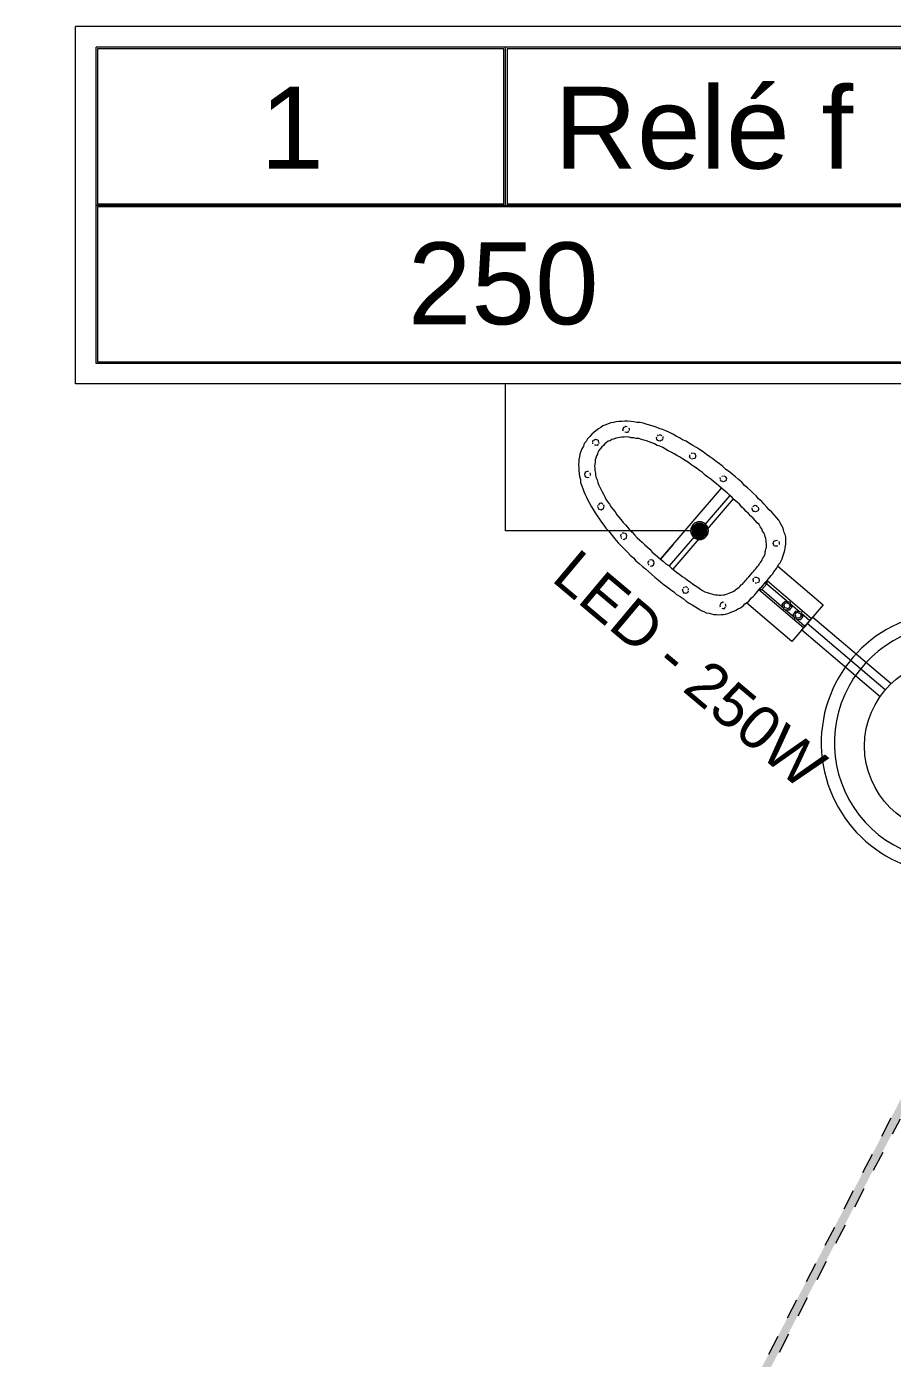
# Model space of a CAD drawing. Header units: metres. Extents: x -12 to 158, y -16 to 62.
# Drawn here: x 80.53 to 84.76, y 46.28 to 52.78 of the extents above; entities that cross this region are included whole.
import ezdxf

# ---------------------------------------------------------------- set-up
doc = ezdxf.new("R2010")
doc.units = ezdxf.units.M
doc.linetypes.add('Hidden', pattern=[0.007144, 0.004763, -0.002381])
doc.linetypes.add('Hidden 1_5', pattern=[0.0022, 0.0015, -0.0007])
for name, color, linetype, lineweight in [('A-DETL', 7, 'Continuous', 9), ('Dispositivos elétricos', 7, 'Continuous', 35), ('E-LITE-EQPM-IDEN', 7, 'Continuous', 9), ('E-POWR-CNDT', 7, 'Continuous', 18), ('G-ANNO-TEXT', 7, 'Continuous', 9), ('LD_Luminárias', 7, 'Continuous', 9)]:
    doc.layers.add(name, color=color, linetype=linetype, lineweight=lineweight)
doc.layers.add('BASE ELETRICO__dwg', color=7, linetype='Continuous', lineweight=9, true_color=0x767676)
doc.styles.add('Arial_2', font='arial.ttf', dxfattribs={"height": 0.210954})
doc.styles.add('Arial_3', font='arial.ttf', dxfattribs={"height": 0.4})

# ---------------------------------------------------------------- blocks, each defined once
blk = doc.blocks.new('BASE ELETRICO__dwg-8227098-PLANTA BAIXA - PLANTA GERAL')
at = {"color": 252, "lineweight": 9, "true_color": 0x8e8e8e}
blk.add_arc((83.7804, 49.2854), 0.6391, 91.8086, 0, dxfattribs=at)
at = {"layer": 'LD_Luminárias', "color": 252, "true_color": 0x8e8e8e}
blk.add_arc((83.7804, 49.2854), 0.5748, 75.71463, 0, dxfattribs=at)
blk = doc.blocks.new('PVC Corrugado Amarelo_Caixa de Octogonal 4x4 - PVC Corrugado Amarelo_Caixa de Octogonal 4x4-2829200-PLANTA BAIXA - PLANTA GERAL')
at = {"layer": 'Dispositivos elétricos', "linetype": 'Hidden 1_5', "lineweight": 9, "true_color": 0xffff00}
h = blk.add_hatch(color=2, dxfattribs=at)
h.paths.add_polyline_path([(0, -0.0435), (0.0148, -0.0405), (0.0253, -0.0349), (0.0358, -0.0242), (0.0377, -0.0217), (0.0423, -0.0093), (0.0435, 0), (0.0405, 0.0148), (0.0358, 0.0242), (0.0242, 0.0358), (0.0148, 0.0405), (0.0093, 0.0423), (-0.0082, 0.0424), (-0.0113, 0.042), (-0.0242, 0.0358), (-0.0358, 0.0242), (-0.0405, 0.0148), (-0.0424, 0.0082), (-0.0435, 0), (-0.0405, -0.0148), (-0.0346, -0.0258), (-0.0242, -0.0358), (-0.0217, -0.0377), (-0.0082, -0.0424)])
h.paths.add_polyline_path([(0.0148, -0.0358), (-0.0153, -0.0353), (-0.0358, -0.0142), (-0.0353, 0.0153), (-0.0148, 0.0358), (0.016, 0.0346), (0.0358, 0.0148), (0.0346, -0.016), (0.016, -0.0346)])
blk.add_hatch(color=2, dxfattribs=at).paths.add_polyline_path([(-0.0148, -0.0358), (0.0148, -0.0358), (0.0358, -0.0148), (0.0358, 0.0148), (0.0148, 0.0358), (-0.0148, 0.0358), (-0.0358, 0.0148), (-0.0358, -0.0148)])
at = {"layer": 'Dispositivos elétricos', "lineweight": 9}
for p, q in [((-0.0148, 0.0358), (-0.0358, 0.0148)), ((-0.0358, 0.0148), (-0.0358, -0.0148)), ((0.0148, 0.0358), (-0.0148, 0.0358)), ((0.0358, 0.0148), (0.0148, 0.0358)), ((0.0358, -0.0148), (0.0358, 0.0148)), ((-0.0358, -0.0148), (-0.0148, -0.0358)), ((-0.0148, -0.0358), (0.0148, -0.0358)), ((0.0148, -0.0358), (0.0358, -0.0148))]:
    blk.add_line(p, q, dxfattribs=at)
for start, end in [(360, 180), (180, 360)]:
    blk.add_arc((0, 0), 0.0435, start, end, dxfattribs=at)
blk = doc.blocks.new('Tag de Luminárias de Teto 3 - Tag de Luminárias de Teto 3-3493737-PLANTA BAIXA - PLANTA GERAL')
at = {"layer": 'E-LITE-EQPM-IDEN'}
for p, q in [((-0.0105, -0.004361), (-0.0105, 0.004361)), ((0.0105, 0.004361), (-0.0105, 0.004361)), ((0.0105, -0.004361), (0.0105, 0.004361)), ((0.01, 0.003861), (-0.01, 0.003861)), ((-0.01, -0.003861), (-0.01, 0.003861)), ((-0.000039, 0.003822), (-0.009961, 0.003822)), ((-0.009961, 0.003822), (-0.009961, 0.000039)), ((-0.000039, 0.000039), (-0.000039, 0.003822)), ((0, 0), (0, 0.003861)), ((0.000039, 0.003822), (0.000039, 0.000039)), ((0.009961, 0.003822), (0.000039, 0.003822)), ((0.009961, 0.000039), (0.009961, 0.003822)), ((0.01, -0.003861), (0.01, 0.003861)), ((-0.01, 0), (0.01, 0)), ((-0.009961, 0.000039), (-0.000039, 0.000039)), ((0.000039, 0.000039), (0.009961, 0.000039)), ((0.009961, -0.000039), (-0.009961, -0.000039)), ((-0.009961, -0.000039), (-0.009961, -0.003822)), ((0.009961, -0.003822), (0.009961, -0.000039)), ((0.01, -0.003861), (-0.01, -0.003861)), ((-0.009961, -0.003822), (0.009961, -0.003822)), ((0.0105, -0.004361), (-0.0105, -0.004361))]:
    blk.add_line(p, q, dxfattribs=at)

msp = doc.modelspace()

# ---------------------------------------------------------------- hatches: boundary and pattern name
at = {"layer": 'E-POWR-CNDT', "true_color": 0x353535}
for points in [[(79.1399, 36.5948), (84.8742, 47.6492), (84.8506, 47.6492), (79.1222, 36.604), (79.1351, 36.5973)], [(79.1585, 36.5851), (84.8946, 47.6492), (84.8742, 47.6492), (79.1399, 36.5948), (79.1578, 36.5855)]]:
    msp.add_hatch(color=250, dxfattribs=at).paths.add_polyline_path(points)

# ---------------------------------------------------------------- linework, layer by layer
at = {"layer": 'A-DETL'}
for p, q in [((83.4199, 50.8539), (83.4055, 50.8528)), ((83.4343, 50.855), (83.4199, 50.8539)), ((83.4487, 50.8561), (83.4343, 50.855)), ((83.4614, 50.8553), (83.4487, 50.8561)), ((83.4778, 50.8547), (83.4614, 50.8553)), ((83.4924, 50.8522), (83.4778, 50.8547)), ((83.287, 50.7931), (83.277, 50.7814)), ((83.2973, 50.8011), (83.287, 50.7931)), ((83.3075, 50.8091), (83.2973, 50.8011)), ((83.3194, 50.8191), (83.3075, 50.8091)), ((83.3316, 50.8254), (83.3194, 50.8191)), ((83.3418, 50.8335), (83.3316, 50.8254)), ((83.356, 50.8382), (83.3418, 50.8335)), ((83.3665, 50.8426), (83.356, 50.8382)), ((83.3806, 50.8473), (83.3665, 50.8426)), ((83.3931, 50.85), (83.3806, 50.8473)), ((83.4055, 50.8528), (83.3931, 50.85)), ((83.4393, 50.8138), (83.4407, 50.8193)), ((83.4415, 50.8085), (83.4393, 50.8138)), ((83.4407, 50.8193), (83.4437, 50.8268)), ((83.4437, 50.8268), (83.449, 50.829)), ((83.449, 50.829), (83.4542, 50.8312)), ((83.4548, 50.8005), (83.4492, 50.8019)), ((83.4542, 50.8312), (83.4598, 50.8298)), ((83.462, 50.801), (83.4548, 50.8005)), ((83.4669, 50.8068), (83.462, 50.801)), ((83.4675, 50.8232), (83.4697, 50.8179)), ((83.4697, 50.8179), (83.4703, 50.8107)), ((83.5071, 50.8497), (83.4924, 50.8522)), ((83.5234, 50.8492), (83.5071, 50.8497)), ((83.5381, 50.8467), (83.5234, 50.8492)), ((83.553, 50.8406), (83.5381, 50.8467)), ((83.5697, 50.8364), (83.553, 50.8406)), ((83.5863, 50.8323), (83.5697, 50.8364)), ((83.6012, 50.8262), (83.5863, 50.8323)), ((83.6162, 50.8201), (83.6012, 50.8262)), ((83.6081, 50.7832), (83.6131, 50.7891)), ((83.6328, 50.8159), (83.6162, 50.8201)), ((83.6167, 50.7893), (83.6239, 50.7899)), ((83.6239, 50.7899), (83.6297, 50.7849)), ((83.6496, 50.8081), (83.6328, 50.8159)), ((83.6665, 50.8004), (83.6496, 50.8081)), ((83.6834, 50.7926), (83.6665, 50.8004)), ((83.6986, 50.7829), (83.6834, 50.7926)), ((83.2463, 50.7338), (83.2383, 50.7206)), ((83.2507, 50.7468), (83.2463, 50.7338)), ((83.259, 50.7565), (83.2507, 50.7468)), ((83.2671, 50.7698), (83.259, 50.7565)), ((83.277, 50.7814), (83.2671, 50.7698)), ((83.2917, 50.7554), (83.2948, 50.7629)), ((83.2925, 50.7446), (83.292, 50.7518)), ((83.2948, 50.7629), (83.3, 50.7651)), ((83.3, 50.7651), (83.3053, 50.7673)), ((83.3075, 50.7385), (83.3003, 50.738)), ((83.3053, 50.7673), (83.3108, 50.7659)), ((83.313, 50.7371), (83.3075, 50.7385)), ((83.3108, 50.7659), (83.3163, 50.7645)), ((83.318, 50.7429), (83.313, 50.7371)), ((83.3163, 50.7645), (83.3186, 50.7593)), ((83.3186, 50.7593), (83.3208, 50.754)), ((83.3208, 50.754), (83.3213, 50.7468)), ((83.3371, 50.7299), (83.3304, 50.7222)), ((83.3437, 50.7377), (83.3371, 50.7299)), ((83.3504, 50.7454), (83.3437, 50.7377)), ((83.359, 50.7515), (83.3504, 50.7454)), ((83.3676, 50.7576), (83.359, 50.7515)), ((83.3764, 50.7601), (83.3676, 50.7576)), ((83.385, 50.7662), (83.3764, 50.7601)), ((83.3939, 50.7687), (83.385, 50.7662)), ((83.4044, 50.7731), (83.3939, 50.7687)), ((83.4152, 50.7739), (83.4044, 50.7731)), ((83.424, 50.7764), (83.4152, 50.7739)), ((83.4348, 50.7772), (83.424, 50.7764)), ((83.4456, 50.7781), (83.4348, 50.7772)), ((83.4564, 50.7789), (83.4456, 50.7781)), ((83.4692, 50.778), (83.4564, 50.7789)), ((83.4802, 50.7753), (83.4692, 50.778)), ((83.493, 50.7744), (83.4802, 50.7753)), ((83.504, 50.7717), (83.493, 50.7744)), ((83.5168, 50.7708), (83.504, 50.7717)), ((83.5298, 50.7664), (83.5168, 50.7708)), ((83.5408, 50.7636), (83.5298, 50.7664)), ((83.5538, 50.7592), (83.5408, 50.7636)), ((83.5669, 50.7548), (83.5538, 50.7592)), ((83.5799, 50.7503), (83.5669, 50.7548)), ((83.5929, 50.7459), (83.5799, 50.7503)), ((83.6062, 50.7378), (83.5929, 50.7459)), ((83.6034, 50.7738), (83.6048, 50.7794)), ((83.6056, 50.7686), (83.6034, 50.7738)), ((83.6098, 50.7617), (83.6056, 50.7686)), ((83.6192, 50.7334), (83.6062, 50.7378)), ((83.6153, 50.7603), (83.6098, 50.7617)), ((83.6208, 50.7589), (83.6153, 50.7603)), ((83.6341, 50.7273), (83.6192, 50.7334)), ((83.6261, 50.7611), (83.6208, 50.7589)), ((83.6314, 50.7633), (83.6261, 50.7611)), ((83.6344, 50.7708), (83.6314, 50.7633)), ((83.6336, 50.7816), (83.6341, 50.7744)), ((83.6474, 50.7193), (83.6341, 50.7273)), ((83.7155, 50.7752), (83.6986, 50.7829)), ((83.7307, 50.7655), (83.7155, 50.7752)), ((83.7476, 50.7577), (83.7307, 50.7655)), ((83.7648, 50.7464), (83.7476, 50.7577)), ((83.78, 50.7367), (83.7648, 50.7464)), ((83.7988, 50.7273), (83.78, 50.7367)), ((83.814, 50.7176), (83.7988, 50.7273)), ((83.2241, 50.6688), (83.2233, 50.6561)), ((83.2266, 50.6835), (83.2241, 50.6688)), ((83.2294, 50.6945), (83.2266, 50.6835)), ((83.2338, 50.7075), (83.2294, 50.6945)), ((83.2383, 50.7206), (83.2338, 50.7075)), ((83.3038, 50.6677), (83.303, 50.6549)), ((83.3069, 50.6751), (83.3038, 50.6677)), ((83.3097, 50.6862), (83.3069, 50.6751)), ((83.3144, 50.6956), (83.3097, 50.6862)), ((83.3174, 50.7031), (83.3144, 50.6956)), ((83.3221, 50.7125), (83.3174, 50.7031)), ((83.3304, 50.7222), (83.3221, 50.7125)), ((83.6607, 50.7113), (83.6474, 50.7193)), ((83.6756, 50.7052), (83.6607, 50.7113)), ((83.6889, 50.6971), (83.6756, 50.7052)), ((83.7022, 50.6891), (83.6889, 50.6971)), ((83.7155, 50.6811), (83.7022, 50.6891)), ((83.7307, 50.6714), (83.7155, 50.6811)), ((83.744, 50.6633), (83.7307, 50.6714)), ((83.7592, 50.6536), (83.744, 50.6633)), ((83.7645, 50.6794), (83.7659, 50.6849)), ((83.7703, 50.6744), (83.7645, 50.6794)), ((83.7659, 50.6849), (83.7653, 50.6921)), ((83.772, 50.6999), (83.7791, 50.7004)), ((83.7814, 50.6716), (83.7742, 50.6711)), ((83.7866, 50.6738), (83.7814, 50.6716)), ((83.7827, 50.7007), (83.7902, 50.6976)), ((83.7919, 50.676), (83.7866, 50.6738)), ((83.7902, 50.6976), (83.7924, 50.6924)), ((83.7933, 50.6816), (83.7919, 50.676)), ((83.7924, 50.6924), (83.7946, 50.6871)), ((83.7946, 50.6871), (83.7933, 50.6816)), ((83.8312, 50.7062), (83.814, 50.7176)), ((83.8467, 50.6929), (83.8312, 50.7062)), ((83.8638, 50.6816), (83.8467, 50.6929)), ((83.8791, 50.6719), (83.8638, 50.6816)), ((83.8946, 50.6586), (83.8791, 50.6719)), ((83.9117, 50.6472), (83.8946, 50.6586)), ((83.2233, 50.6561), (83.2225, 50.6433)), ((83.2225, 50.6433), (83.2236, 50.6289)), ((83.2236, 50.6289), (83.2247, 50.6145)), ((83.2247, 50.6145), (83.2258, 50.6001)), ((83.2258, 50.6001), (83.2269, 50.5858)), ((83.2529, 50.6004), (83.2515, 50.5949)), ((83.2515, 50.5949), (83.2537, 50.5896)), ((83.2543, 50.6059), (83.2529, 50.6004)), ((83.2595, 50.6082), (83.2543, 50.6059)), ((83.2648, 50.6104), (83.2595, 50.6082)), ((83.272, 50.6109), (83.2648, 50.6104)), ((83.2803, 50.5971), (83.2797, 50.6043)), ((83.2808, 50.5899), (83.2803, 50.5971)), ((83.3019, 50.6458), (83.3008, 50.6367)), ((83.3008, 50.6367), (83.3016, 50.6259)), ((83.3016, 50.6259), (83.3024, 50.6151)), ((83.303, 50.6549), (83.3019, 50.6458)), ((83.3024, 50.6151), (83.3052, 50.6026)), ((83.3052, 50.6026), (83.306, 50.5918)), ((83.7708, 50.6437), (83.7592, 50.6536)), ((83.786, 50.634), (83.7708, 50.6437)), ((83.7993, 50.6259), (83.786, 50.634)), ((83.8129, 50.6143), (83.7993, 50.6259)), ((83.8281, 50.6046), (83.8129, 50.6143)), ((83.8417, 50.593), (83.8281, 50.6046)), ((83.8533, 50.583), (83.8417, 50.593)), ((83.9272, 50.6339), (83.9117, 50.6472)), ((83.9427, 50.6206), (83.9272, 50.6339)), ((83.9599, 50.6093), (83.9427, 50.6206)), ((83.9734, 50.5976), (83.9599, 50.6093)), ((83.9889, 50.5843), (83.9734, 50.5976)), ((83.2269, 50.5858), (83.2316, 50.5716)), ((83.2316, 50.5716), (83.2327, 50.5572)), ((83.2327, 50.5572), (83.2374, 50.5431)), ((83.2374, 50.5431), (83.244, 50.5273)), ((83.2537, 50.5896), (83.2559, 50.5844)), ((83.2559, 50.5844), (83.2615, 50.583)), ((83.2615, 50.583), (83.267, 50.5816)), ((83.267, 50.5816), (83.2742, 50.5821)), ((83.306, 50.5918), (83.3088, 50.5794)), ((83.3088, 50.5794), (83.3132, 50.5688)), ((83.3132, 50.5688), (83.316, 50.5564)), ((83.316, 50.5564), (83.3204, 50.5459)), ((83.3204, 50.5459), (83.3268, 50.5337)), ((83.3268, 50.5337), (83.3312, 50.5232)), ((83.625, 50.1837), (83.9208, 50.5285)), ((83.8685, 50.5733), (83.8533, 50.583)), ((83.8821, 50.5617), (83.8685, 50.5733)), ((83.8956, 50.5501), (83.8821, 50.5617)), ((83.9073, 50.5401), (83.8956, 50.5501)), ((83.9208, 50.5285), (83.9073, 50.5401)), ((83.9156, 50.5733), (83.915, 50.5805)), ((83.92, 50.5628), (83.9158, 50.5697)), ((83.9255, 50.5614), (83.92, 50.5628)), ((83.9344, 50.5168), (83.9208, 50.5285)), ((83.9217, 50.5882), (83.9289, 50.5888)), ((83.9311, 50.56), (83.9255, 50.5614)), ((83.9363, 50.5622), (83.9311, 50.56)), ((83.9325, 50.5891), (83.9399, 50.586)), ((83.9416, 50.5644), (83.9363, 50.5622)), ((83.9399, 50.586), (83.9421, 50.5808)), ((83.943, 50.57), (83.9416, 50.5644)), ((83.9421, 50.5808), (83.9444, 50.5755)), ((83.9444, 50.5755), (83.943, 50.57)), ((84.0044, 50.5711), (83.9889, 50.5843)), ((84.0199, 50.5578), (84.0044, 50.5711)), ((84.0338, 50.5425), (84.0199, 50.5578)), ((84.0473, 50.5309), (84.0338, 50.5425)), ((84.0628, 50.5176), (84.0473, 50.5309)), ((83.244, 50.5273), (83.2487, 50.5132)), ((83.2487, 50.5132), (83.2553, 50.4974)), ((83.2553, 50.4974), (83.2617, 50.4853)), ((83.2617, 50.4853), (83.2683, 50.4695)), ((83.2683, 50.4695), (83.2766, 50.4556)), ((83.3312, 50.5232), (83.3376, 50.511)), ((83.3376, 50.511), (83.3439, 50.4988)), ((83.3439, 50.4988), (83.3503, 50.4866)), ((83.3503, 50.4866), (83.3566, 50.4744)), ((83.3566, 50.4744), (83.3649, 50.4606)), ((83.9615, 50.4936), (83.6657, 50.1488)), ((83.9773, 50.4767), (83.6831, 50.1338)), ((83.9479, 50.5052), (83.9344, 50.5168)), ((83.9595, 50.4952), (83.9479, 50.5052)), ((83.9731, 50.4836), (83.9595, 50.4952)), ((83.9831, 50.4717), (83.9731, 50.4836)), ((83.9966, 50.4601), (83.9831, 50.4717)), ((84.0747, 50.504), (84.0628, 50.5176)), ((84.0902, 50.4907), (84.0747, 50.504)), ((84.1021, 50.4772), (84.0902, 50.4907)), ((84.1176, 50.4639), (84.1021, 50.4772)), ((84.1295, 50.4503), (84.1176, 50.4639)), ((83.2766, 50.4556), (83.2852, 50.4382)), ((83.2852, 50.4382), (83.2935, 50.4243)), ((83.2935, 50.4243), (83.3037, 50.4088)), ((83.3037, 50.4088), (83.314, 50.3933)), ((83.3173, 50.4443), (83.3159, 50.4387)), ((83.3159, 50.4387), (83.3182, 50.4335)), ((83.3182, 50.4335), (83.3223, 50.4265)), ((83.3256, 50.454), (83.3206, 50.4481)), ((83.3223, 50.4265), (83.3278, 50.4252)), ((83.3309, 50.4562), (83.3256, 50.454)), ((83.3278, 50.4252), (83.3334, 50.4238)), ((83.3364, 50.4548), (83.3309, 50.4562)), ((83.3334, 50.4238), (83.3386, 50.426)), ((83.3422, 50.4498), (83.3364, 50.4548)), ((83.3386, 50.426), (83.3439, 50.4282)), ((83.3439, 50.4282), (83.3469, 50.4357)), ((83.3483, 50.4412), (83.3461, 50.4465)), ((83.3469, 50.4357), (83.3483, 50.4412)), ((83.3649, 50.4606), (83.373, 50.4503)), ((83.373, 50.4503), (83.3813, 50.4365)), ((83.3813, 50.4365), (83.3912, 50.4246)), ((83.3912, 50.4246), (83.4012, 50.4127)), ((83.4012, 50.4127), (83.4095, 50.3988)), ((83.4095, 50.3988), (83.4194, 50.3869)), ((84.0083, 50.4501), (83.9966, 50.4601)), ((84.0201, 50.4365), (84.0083, 50.4501)), ((84.0318, 50.4265), (84.0201, 50.4365)), ((84.0417, 50.4146), (84.0318, 50.4265)), ((84.0534, 50.4047), (84.0417, 50.4146)), ((84.0633, 50.3928), (84.0534, 50.4047)), ((84.0697, 50.4276), (84.0711, 50.4332)), ((84.0719, 50.4224), (84.0697, 50.4276)), ((84.0761, 50.4155), (84.0719, 50.4224)), ((84.0744, 50.437), (84.0794, 50.4429)), ((84.0816, 50.4141), (84.0761, 50.4155)), ((84.0794, 50.4429), (84.0846, 50.4451)), ((84.0871, 50.4127), (84.0816, 50.4141)), ((84.0846, 50.4451), (84.0902, 50.4437)), ((84.0924, 50.4149), (84.0871, 50.4127)), ((84.0902, 50.4437), (84.096, 50.4387)), ((84.0976, 50.4171), (84.0924, 50.4149)), ((84.1007, 50.4246), (84.0976, 50.4171)), ((84.0999, 50.4354), (84.1021, 50.4301)), ((84.1021, 50.4301), (84.1007, 50.4246)), ((84.1414, 50.4367), (84.1295, 50.4503)), ((84.1533, 50.4232), (84.1414, 50.4367)), ((84.1668, 50.4115), (84.1533, 50.4232)), ((84.1787, 50.398), (84.1668, 50.4115)), ((84.1887, 50.3861), (84.1787, 50.398)), ((83.314, 50.3933), (83.3242, 50.3778)), ((83.3242, 50.3778), (83.3345, 50.3623)), ((83.3345, 50.3623), (83.3464, 50.3488)), ((83.3464, 50.3488), (83.3566, 50.3332)), ((83.3566, 50.3332), (83.3685, 50.3197)), ((83.4194, 50.3869), (83.4294, 50.375)), ((83.4294, 50.375), (83.4413, 50.3614)), ((83.4413, 50.3614), (83.4513, 50.3495)), ((83.4513, 50.3495), (83.4612, 50.3376)), ((83.4612, 50.3376), (83.4731, 50.3241)), ((84.0749, 50.3828), (84.0633, 50.3928)), ((84.0849, 50.3709), (84.0749, 50.3828)), ((84.0949, 50.359), (84.0849, 50.3709)), ((84.1045, 50.3507), (84.0949, 50.359)), ((84.1109, 50.3385), (84.1045, 50.3507)), ((84.117, 50.3299), (84.1109, 50.3385)), ((84.2006, 50.3725), (84.1887, 50.3861)), ((84.207, 50.3603), (84.2006, 50.3725)), ((84.2133, 50.3481), (84.207, 50.3603)), ((84.2197, 50.336), (84.2133, 50.3481)), ((84.2241, 50.3254), (84.2197, 50.336)), ((83.3685, 50.3197), (83.3823, 50.3044)), ((83.3823, 50.3044), (83.3926, 50.2889)), ((83.3926, 50.2889), (83.4064, 50.2737)), ((83.4064, 50.2737), (83.4183, 50.2601)), ((83.433, 50.3047), (83.428, 50.2989)), ((83.428, 50.2989), (83.4285, 50.2917)), ((83.4288, 50.2881), (83.4346, 50.2831)), ((83.4435, 50.3091), (83.4363, 50.3086)), ((83.4385, 50.2798), (83.444, 50.2784)), ((83.444, 50.2784), (83.4493, 50.2806)), ((83.4546, 50.3064), (83.4471, 50.3094)), ((83.4493, 50.2806), (83.4562, 50.2848)), ((83.4568, 50.3011), (83.4546, 50.3064)), ((83.4562, 50.2848), (83.4576, 50.2903)), ((83.459, 50.2958), (83.4568, 50.3011)), ((83.4576, 50.2903), (83.459, 50.2958)), ((83.4731, 50.3241), (83.4847, 50.3141)), ((83.4847, 50.3141), (83.4966, 50.3005)), ((83.4966, 50.3005), (83.5085, 50.287)), ((83.5085, 50.287), (83.5221, 50.2753)), ((83.5221, 50.2753), (83.5337, 50.2654)), ((84.1214, 50.3194), (84.117, 50.3299)), ((84.1275, 50.3108), (84.1214, 50.3194)), ((84.1319, 50.3003), (84.1275, 50.3108)), ((84.1344, 50.2914), (84.1319, 50.3003)), ((84.1369, 50.2826), (84.1344, 50.2914)), ((84.1394, 50.2737), (84.1369, 50.2826)), ((84.1383, 50.2646), (84.1394, 50.2737)), ((84.1745, 50.2637), (84.1759, 50.2693)), ((84.1759, 50.2693), (84.1812, 50.2715)), ((84.1812, 50.2715), (84.1864, 50.2737)), ((84.1864, 50.2737), (84.1936, 50.2742)), ((84.2269, 50.313), (84.2241, 50.3254)), ((84.2313, 50.3025), (84.2269, 50.313)), ((84.2341, 50.29), (84.2313, 50.3025)), ((84.2349, 50.2792), (84.2341, 50.29)), ((84.2357, 50.2684), (84.2349, 50.2792)), ((84.2349, 50.2557), (84.2357, 50.2684)), ((83.4183, 50.2601), (83.4321, 50.2449)), ((83.4321, 50.2449), (83.4476, 50.2316)), ((83.4476, 50.2316), (83.4615, 50.2164)), ((83.4615, 50.2164), (83.4753, 50.2012)), ((83.5337, 50.2654), (83.5456, 50.2518)), ((83.5456, 50.2518), (83.5592, 50.2402)), ((83.5592, 50.2402), (83.5727, 50.2285)), ((83.5727, 50.2285), (83.5827, 50.2166)), ((83.5827, 50.2166), (83.5963, 50.205)), ((83.5963, 50.205), (83.6098, 50.1934)), ((83.6832, 50.2515), (83.6234, 50.1817)), ((84.1305, 50.2006), (84.1336, 50.2081)), ((84.1336, 50.2081), (84.1347, 50.2172)), ((84.1347, 50.2172), (84.136, 50.2228)), ((84.136, 50.2228), (84.1372, 50.2319)), ((84.1372, 50.2319), (84.1402, 50.2394)), ((84.1408, 50.2557), (84.1383, 50.2646)), ((84.1397, 50.2466), (84.1408, 50.2557)), ((84.1402, 50.2394), (84.1397, 50.2466)), ((84.1732, 50.2582), (84.1745, 50.2637)), ((84.1754, 50.2529), (84.1732, 50.2582)), ((84.1776, 50.2477), (84.1754, 50.2529)), ((84.1831, 50.2463), (84.1776, 50.2477)), ((84.1887, 50.2449), (84.1831, 50.2463)), ((84.1958, 50.2454), (84.1887, 50.2449)), ((84.2014, 50.2676), (84.2019, 50.2604)), ((84.2019, 50.2604), (84.2025, 50.2532)), ((84.2196, 50.1948), (84.2243, 50.2042)), ((84.2243, 50.2042), (84.2271, 50.2153)), ((84.2271, 50.2153), (84.2299, 50.2263)), ((84.2299, 50.2263), (84.231, 50.2355)), ((84.231, 50.2355), (84.2338, 50.2465)), ((84.2338, 50.2465), (84.2349, 50.2557)), ((83.4753, 50.2012), (83.4908, 50.1879)), ((83.4908, 50.1879), (83.5027, 50.1743)), ((83.5027, 50.1743), (83.5182, 50.161)), ((83.5182, 50.161), (83.5337, 50.1477)), ((83.5337, 50.1477), (83.5492, 50.1344)), ((83.5661, 50.1737), (83.5611, 50.1679)), ((83.5611, 50.1679), (83.5616, 50.1607)), ((83.5619, 50.1571), (83.5677, 50.1521)), ((83.5766, 50.1781), (83.5694, 50.1776)), ((83.5716, 50.1488), (83.5771, 50.1474)), ((83.5771, 50.1474), (83.5824, 50.1496)), ((83.5877, 50.1754), (83.5802, 50.1784)), ((83.5824, 50.1496), (83.5893, 50.1538)), ((83.5899, 50.1701), (83.5877, 50.1754)), ((83.5893, 50.1538), (83.5907, 50.1593)), ((83.5921, 50.1649), (83.5899, 50.1701)), ((83.5907, 50.1593), (83.5921, 50.1649)), ((83.6098, 50.1934), (83.6234, 50.1817)), ((83.6234, 50.1817), (83.6369, 50.1701)), ((83.6369, 50.1701), (83.6486, 50.1601)), ((83.6486, 50.1601), (83.6638, 50.1504)), ((83.6638, 50.1504), (83.6773, 50.1388)), ((83.6773, 50.1388), (83.689, 50.1288)), ((84.0867, 50.1339), (84.0917, 50.1397)), ((84.0917, 50.1397), (84.0967, 50.1456)), ((84.0967, 50.1456), (84.1034, 50.1533)), ((84.1034, 50.1533), (84.1064, 50.1608)), ((84.1064, 50.1608), (84.1114, 50.1666)), ((84.1114, 50.1666), (84.1164, 50.1724)), ((84.1164, 50.1724), (84.1194, 50.1799)), ((84.1194, 50.1799), (84.1225, 50.1873)), ((84.1225, 50.1873), (84.1275, 50.1932)), ((84.1275, 50.1932), (84.1305, 50.2006)), ((84.1897, 50.1364), (84.1944, 50.1458)), ((84.1944, 50.1458), (84.2008, 50.1571)), ((84.1961, 50.1477), (84.4169, 49.9583)), ((84.2008, 50.1571), (84.2074, 50.1649)), ((84.2074, 50.1649), (84.2122, 50.1743)), ((84.2122, 50.1743), (84.2169, 50.1837)), ((84.2169, 50.1837), (84.2196, 50.1948)), ((83.5492, 50.1344), (83.5647, 50.1211)), ((83.5647, 50.1211), (83.5802, 50.1078)), ((83.5802, 50.1078), (83.5957, 50.0945)), ((83.5957, 50.0945), (83.6112, 50.0812)), ((83.6112, 50.0812), (83.6247, 50.0696)), ((83.689, 50.1288), (83.7025, 50.1172)), ((83.7025, 50.1172), (83.7158, 50.1092)), ((83.7158, 50.1092), (83.7294, 50.0975)), ((83.7294, 50.0975), (83.7426, 50.0895)), ((83.7426, 50.0895), (83.7543, 50.0795)), ((83.7543, 50.0795), (83.7676, 50.0715)), ((84.0336, 50.0719), (84.0386, 50.0778)), ((84.0386, 50.0778), (84.0435, 50.0836)), ((84.0435, 50.0836), (84.0485, 50.0894)), ((84.0485, 50.0894), (84.0535, 50.0952)), ((84.0535, 50.0952), (84.0635, 50.1068)), ((84.0635, 50.1068), (84.0718, 50.1165)), ((84.0718, 50.1165), (84.0768, 50.1223)), ((84.0743, 50.0841), (84.0792, 50.0899)), ((84.0765, 50.0788), (84.0743, 50.0841)), ((84.077, 50.0717), (84.0765, 50.0788)), ((84.0768, 50.1223), (84.0818, 50.1281)), ((84.0818, 50.1281), (84.0867, 50.1339)), ((84.0826, 50.0938), (84.0898, 50.0943)), ((84.0898, 50.0943), (84.0953, 50.093)), ((84.0953, 50.093), (84.1008, 50.0916)), ((84.1008, 50.0916), (84.1031, 50.0863)), ((84.1039, 50.0755), (84.1025, 50.07)), ((84.1031, 50.0863), (84.1053, 50.0811)), ((84.1036, 50.0321), (84.1435, 50.0785)), ((84.1053, 50.0811), (84.1039, 50.0755)), ((84.1368, 50.0708), (84.1435, 50.0785)), ((84.1396, 50.0583), (84.1385, 50.0727)), ((84.1435, 50.0785), (84.1429, 50.0622)), ((84.1435, 50.0785), (84.1501, 50.0863)), ((84.1435, 50.0785), (84.3604, 49.8924)), ((84.1501, 50.0863), (84.1568, 50.094)), ((84.1568, 50.094), (84.1634, 50.1018)), ((84.1634, 50.1018), (84.1701, 50.1095)), ((84.1701, 50.1095), (84.1764, 50.1209)), ((84.1764, 50.1209), (84.1831, 50.1286)), ((84.1831, 50.1286), (84.1897, 50.1364)), ((83.6247, 50.0696), (83.6402, 50.0563)), ((83.6402, 50.0563), (83.6574, 50.045)), ((83.6574, 50.045), (83.6709, 50.0333)), ((83.6709, 50.0333), (83.6881, 50.022)), ((83.6881, 50.022), (83.7016, 50.0103)), ((83.7016, 50.0103), (83.7188, 49.999)), ((83.7304, 50.0361), (83.7291, 50.0305)), ((83.7291, 50.0305), (83.7313, 50.0253)), ((83.7313, 50.0253), (83.7354, 50.0184)), ((83.7388, 50.0458), (83.7338, 50.04)), ((83.7354, 50.0184), (83.741, 50.017)), ((83.741, 50.017), (83.7465, 50.0156)), ((83.7495, 50.0466), (83.7424, 50.046)), ((83.7465, 50.0156), (83.7518, 50.0178)), ((83.7554, 50.0416), (83.7495, 50.0466)), ((83.7518, 50.0178), (83.757, 50.02)), ((83.757, 50.02), (83.7601, 50.0275)), ((83.7598, 50.0311), (83.7592, 50.0383)), ((83.7676, 50.0715), (83.7792, 50.0615)), ((83.7792, 50.0615), (83.7925, 50.0535)), ((83.7925, 50.0535), (83.8057, 50.0455)), ((83.8057, 50.0455), (83.8174, 50.0355)), ((83.8174, 50.0355), (83.8287, 50.0291)), ((83.8287, 50.0291), (83.8401, 50.0228)), ((83.8401, 50.0228), (83.8511, 50.02)), ((83.8511, 50.02), (83.8605, 50.0153)), ((83.8605, 50.0153), (83.8716, 50.0125)), ((83.8716, 50.0125), (83.8827, 50.0097)), ((83.8827, 50.0097), (83.8918, 50.0086)), ((83.8918, 50.0086), (83.9009, 50.0075)), ((83.9009, 50.0075), (83.9101, 50.0064)), ((83.9173, 50.0069), (83.9281, 50.0078)), ((83.9281, 50.0078), (83.9353, 50.0083)), ((83.9353, 50.0083), (83.9441, 50.0108)), ((83.9441, 50.0108), (83.9494, 50.013)), ((83.9494, 50.013), (83.9583, 50.0155)), ((83.9583, 50.0155), (83.9652, 50.0197)), ((83.9652, 50.0197), (83.974, 50.0221)), ((83.974, 50.0221), (83.981, 50.0263)), ((83.981, 50.0263), (83.9879, 50.0304)), ((83.9879, 50.0304), (83.9929, 50.0363)), ((83.9929, 50.0363), (83.9998, 50.0404)), ((83.9998, 50.0404), (84.0067, 50.0446)), ((84.0067, 50.0446), (84.0117, 50.0504)), ((84.0117, 50.0504), (84.0167, 50.0562)), ((84.0167, 50.0562), (84.0236, 50.0603)), ((84.0236, 50.0603), (84.0286, 50.0661)), ((84.0286, 50.0661), (84.0336, 50.0719)), ((84.082, 50.0069), (84.0903, 50.0166)), ((84.092, 50.0656), (84.0848, 50.065)), ((84.0903, 50.0166), (84.0969, 50.0243)), ((84.1025, 50.07), (84.0956, 50.0658)), ((84.0969, 50.0243), (84.1036, 50.0321)), ((84.1147, 50.0293), (84.1003, 50.0282)), ((84.1036, 50.0321), (84.1102, 50.0398)), ((84.118, 50.0332), (84.1036, 50.0321)), ((84.3205, 49.846), (84.1036, 50.0321)), ((84.1102, 50.0398), (84.1169, 50.0476)), ((84.1169, 50.0476), (84.1235, 50.0553)), ((84.118, 50.0332), (84.1429, 50.0622)), ((84.2245, 49.9418), (84.118, 50.0332)), ((84.1235, 50.0553), (84.1302, 50.063)), ((84.1302, 50.063), (84.1368, 50.0708)), ((84.1429, 50.0622), (84.2475, 49.9725)), ((83.7188, 49.999), (83.734, 49.9893)), ((83.734, 49.9893), (83.7476, 49.9777)), ((83.7476, 49.9777), (83.7628, 49.968)), ((83.7628, 49.968), (83.778, 49.9583)), ((83.778, 49.9583), (83.7932, 49.9486)), ((83.7932, 49.9486), (83.8065, 49.9406)), ((83.9101, 50.0064), (83.9173, 50.0069)), ((83.9137, 49.9596), (83.9123, 49.9541)), ((83.9123, 49.9541), (83.9145, 49.9488)), ((83.9167, 49.9671), (83.9137, 49.9596)), ((83.922, 49.9693), (83.9167, 49.9671)), ((83.9272, 49.9715), (83.922, 49.9693)), ((83.9328, 49.9701), (83.9272, 49.9715)), ((83.935, 49.9413), (83.94, 49.9471)), ((83.9427, 49.9582), (83.9405, 49.9635)), ((83.9433, 49.951), (83.9427, 49.9582)), ((84.0003, 49.9391), (84.0108, 49.9435)), ((84.0108, 49.9435), (84.0194, 49.9496)), ((84.0194, 49.9496), (84.028, 49.9557)), ((84.028, 49.9557), (84.0346, 49.9634)), ((84.0346, 49.9634), (84.0432, 49.9695)), ((84.0432, 49.9695), (84.0535, 49.9775)), ((84.264, 49.7801), (84.0432, 49.9695)), ((84.0535, 49.9775), (84.0601, 49.9853)), ((84.0601, 49.9853), (84.0668, 49.993)), ((84.0668, 49.993), (84.0753, 49.9991)), ((84.0753, 49.9991), (84.082, 50.0069)), ((84.2176, 49.9611), (84.2243, 49.9689)), ((84.2204, 49.9487), (84.2176, 49.9611)), ((84.2248, 49.9382), (84.2204, 49.9487)), ((84.2243, 49.9689), (84.2309, 49.9766)), ((84.2251, 49.9581), (84.2301, 49.9639)), ((84.2292, 49.9512), (84.2251, 49.9581)), ((84.2298, 49.944), (84.2292, 49.9512)), ((84.2389, 49.9429), (84.2298, 49.944)), ((84.2301, 49.9639), (84.235, 49.9697)), ((84.2309, 49.9766), (84.242, 49.9739)), ((84.235, 49.9697), (84.2425, 49.9667)), ((84.2464, 49.9398), (84.2389, 49.9429)), ((84.242, 49.9739), (84.2547, 49.973)), ((84.2425, 49.9667), (84.2481, 49.9653)), ((84.2514, 49.9456), (84.2464, 49.9398)), ((84.2481, 49.9653), (84.2522, 49.9584)), ((84.2564, 49.9514), (84.2514, 49.9456)), ((84.2522, 49.9584), (84.2564, 49.9514)), ((84.2547, 49.973), (84.2594, 49.9589)), ((84.2572, 49.9642), (84.3037, 49.9243)), ((84.2638, 49.9484), (84.2572, 49.9406)), ((84.2594, 49.9589), (84.2638, 49.9484)), ((84.4169, 49.9583), (84.264, 49.7801)), ((83.8065, 49.9406), (83.8218, 49.9309)), ((83.8218, 49.9309), (83.8348, 49.9264)), ((83.8348, 49.9264), (83.8461, 49.9201)), ((83.8461, 49.9201), (83.8608, 49.9176)), ((83.8608, 49.9176), (83.8718, 49.9148)), ((83.8718, 49.9148), (83.8829, 49.912)), ((83.8829, 49.912), (83.8957, 49.9112)), ((83.8957, 49.9112), (83.9084, 49.9103)), ((83.9084, 49.9103), (83.9192, 49.9112)), ((83.9192, 49.9112), (83.93, 49.912)), ((83.9222, 49.9422), (83.9278, 49.9408)), ((83.9278, 49.9408), (83.935, 49.9413)), ((83.93, 49.912), (83.9408, 49.9128)), ((83.9408, 49.9128), (83.9513, 49.9172)), ((83.9513, 49.9172), (83.9602, 49.9197)), ((83.9602, 49.9197), (83.9707, 49.9242)), ((83.9707, 49.9242), (83.9812, 49.9286)), ((83.9812, 49.9286), (83.9917, 49.933)), ((83.9917, 49.933), (84.0003, 49.9391)), ((84.2378, 49.9337), (84.2248, 49.9382)), ((84.2788, 49.8952), (84.2323, 49.9351)), ((84.2505, 49.9329), (84.2378, 49.9337)), ((84.2572, 49.9406), (84.2505, 49.9329)), ((84.2718, 49.9146), (84.2785, 49.9224)), ((84.2746, 49.9022), (84.2718, 49.9146)), ((84.281, 49.89), (84.2746, 49.9022)), ((84.2785, 49.9224), (84.2851, 49.9301)), ((84.2793, 49.9116), (84.2843, 49.9174)), ((84.2835, 49.9047), (84.2793, 49.9116)), ((84.292, 49.8872), (84.281, 49.89)), ((84.286, 49.8958), (84.2835, 49.9047)), ((84.2843, 49.9174), (84.2893, 49.9232)), ((84.2851, 49.9301), (84.2962, 49.9273)), ((84.2951, 49.8947), (84.286, 49.8958)), ((84.3272, 49.8537), (84.2865, 49.8886)), ((84.2893, 49.9232), (84.2968, 49.9201)), ((84.3048, 49.8864), (84.292, 49.8872)), ((84.3006, 49.8933), (84.2951, 49.8947)), ((84.2962, 49.9273), (84.3109, 49.9248)), ((84.2968, 49.9201), (84.3042, 49.9171)), ((84.3056, 49.8991), (84.3006, 49.8933)), ((84.3042, 49.9171), (84.3084, 49.9102)), ((84.3114, 49.8941), (84.3048, 49.8864)), ((84.3106, 49.9049), (84.3056, 49.8991)), ((84.3084, 49.9102), (84.3106, 49.9049)), ((84.3109, 49.9248), (84.3136, 49.9124)), ((84.3114, 49.9177), (84.3521, 49.8828)), ((84.3181, 49.9019), (84.3114, 49.8941)), ((84.3128, 49.8369), (84.3665, 49.8995)), ((84.3136, 49.9124), (84.3181, 49.9019)), ((84.3604, 49.8924), (84.3205, 49.846)), ((84.3521, 49.8828), (84.3272, 49.8537)), ((84.3663, 49.8993), (84.7487, 49.5743)), ((84.3126, 49.8367), (84.6956, 49.5113)), ((84.7206, 49.5444), (84.3396, 49.8682))]:
    msp.add_line(p, q, dxfattribs=at)
msp.add_circle((85.0437, 49.2691), 0.4245, dxfattribs=at)
at = {"layer": 'E-LITE-EQPM-IDEN'}
for p, q in [((82.8661, 50.3212), (82.8661, 51.0379)), ((83.7701, 50.3212), (82.8661, 50.3212))]:
    msp.add_line(p, q, dxfattribs=at)
at = {"layer": 'E-POWR-CNDT', "color": 1, "linetype": 'Hidden', "true_color": 0xff0000}
for p, q in [((84.7482, 47.4519), (79.3096, 36.9675)), ((79.3222, 36.9007), (84.7941, 47.4492))]:
    msp.add_line(p, q, dxfattribs=at)

# ---------------------------------------------------------------- block references
at = {"layer": 'BASE ELETRICO__dwg', "color": 252, "true_color": 0x8e8e8e}
msp.add_blockref('BASE ELETRICO__dwg-8227098-PLANTA BAIXA - PLANTA GERAL', (1.2665, 0), dxfattribs=at)
at = {"layer": 'Dispositivos elétricos', "lineweight": 9}
msp.add_blockref('PVC Corrugado Amarelo_Caixa de Octogonal 4x4 - PVC Corrugado Amarelo_Caixa de Octogonal 4x4-2829200-PLANTA BAIXA - PLANTA GERAL', (83.8136, 50.3212), dxfattribs=at)
at = {"layer": 'E-LITE-EQPM-IDEN', "xscale": 199.9999999999999, "yscale": 199.9999999999999, "zscale": 199.9999999999999}
msp.add_blockref('Tag de Luminárias de Teto 3 - Tag de Luminárias de Teto 3-3493737-PLANTA BAIXA - PLANTA GERAL', (82.8661, 51.9102), dxfattribs=at)

# ---------------------------------------------------------------- texts
at = {"layer": 'E-LITE-EQPM-IDEN', "char_height": 0.4, "attachment_point": 1, "style": 'Arial_3'}
for s, insert, width in [('1', (81.6676, 52.4886), 0.38481), ('Relé f', (83.1045, 52.4886), 1.827847), ('250', (82.3887, 51.7289), 1.15443)]:
    msp.add_mtext(s, dxfattribs=dict(at, insert=insert, width=width))
at = {"layer": 'G-ANNO-TEXT', "insert": (83.2199, 50.2418), "char_height": 0.21095, "width": 1.875949, "attachment_point": 1, "rotation": 319.97403, "style": 'Arial_2'}
msp.add_mtext('LED - 250W', dxfattribs=at)

doc.saveas('drawing.dxf')
